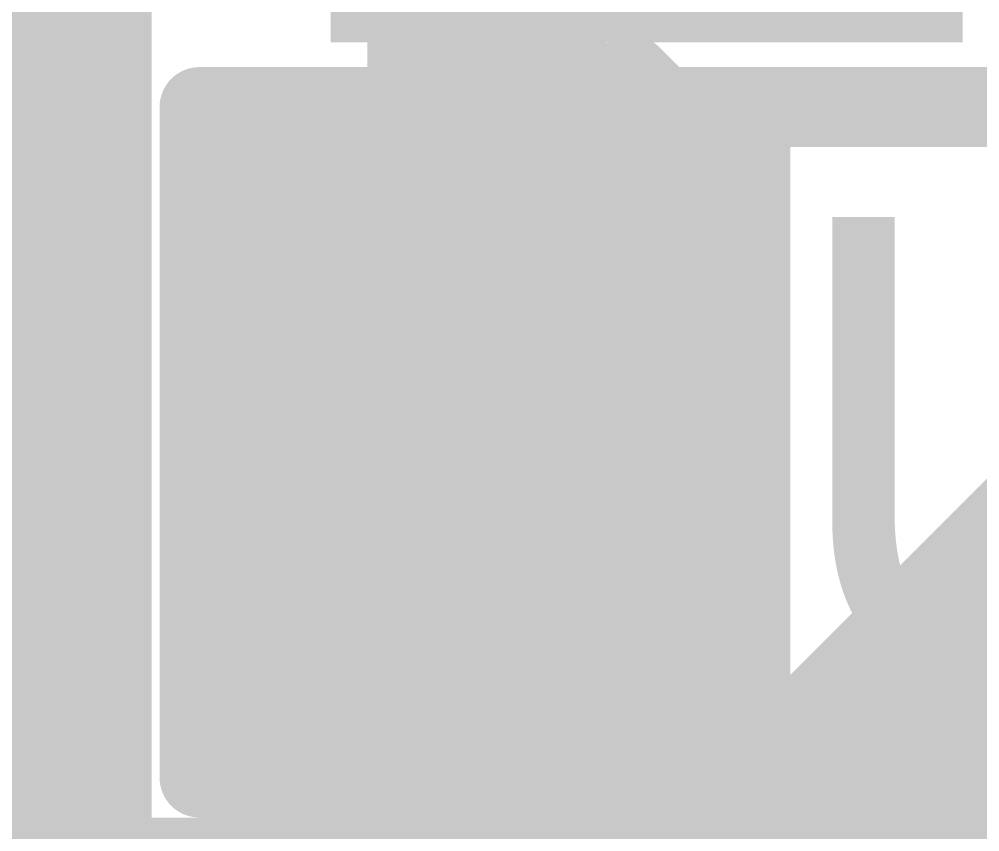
# Model space of a CAD drawing. Header units: inches. Extents: x -2 to 343, y -53 to 63.
# Drawn here: x 31.195 to 32.722, y -18.782 to -17.49 of the extents above; entities that cross this region are included whole.
import ezdxf

# ---------------------------------------------------------------- set-up
doc = ezdxf.new("R2010")
doc.units = ezdxf.units.IN
for name, color, linetype in [('Board Outline', 216, 'Continuous'), ('Bottom Layer', 5, 'Continuous'), ('Bottom Overlay', 54, 'Continuous'), ('Bottom Paste', 16, 'Continuous'), ('Bottom Solder', 6, 'Continuous'), ('Top Layer', 1, 'Continuous'), ('Top Overlay', 2, 'Continuous'), ('Top Solder', 216, 'Continuous')]:
    doc.layers.add(name, color=color, linetype=linetype)
doc.styles.add('Arial', font='', dxfattribs={"height": 0.2})
doc.styles.get('Arial').set_extended_font_data('Arial')

# ---------------------------------------------------------------- blocks, each defined once
blk = doc.blocks.new('C___0603_41')
at = {"layer": 'Top Overlay'}
for points in [[(0.4572, 0.5334, 0.127, 0.127, 0), (1.2446, 0.5334, 0.127, 0.127, 0)], [(1.2446, -0.5334, 0.127, 0.127, 0), (1.2446, 0.5334, 0.127, 0.127, 0)], [(0.4572, -0.5334, 0.127, 0.127, 0), (1.2446, -0.5334, 0.127, 0.127, 0)]]:
    blk.add_lwpolyline(points, format="xyseb", dxfattribs=at)
for points in [[(1.2128, 0.5334, 0.0635, 0.0635, 1), (1.2764, 0.5334, 0.0635, 0.0635, 1)], [(1.2128, 0.5334, 0.0635, 0.0635, 1), (1.2764, 0.5334, 0.0635, 0.0635, 1)], [(1.2128, -0.5334, 0.0635, 0.0635, 1), (1.2764, -0.5334, 0.0635, 0.0635, 1)], [(1.2128, -0.5334, 0.0635, 0.0635, 1), (1.2764, -0.5334, 0.0635, 0.0635, 1)]]:
    blk.add_lwpolyline(points, format="xyseb", close=True, dxfattribs=at)
blk = doc.blocks.new('8_SO_EP__51')
at = {"layer": 'Top Solder'}
blk.add_hatch(color=216, dxfattribs=at).paths.add_polyline_path([(-1.6434, 2.4076), (-1.6434, 1.4024), (-3.3516, 1.4024), (-3.3516, 2.4076)])
at = {"layer": 'Top Overlay'}
for points in [[(-3.5306, 2.0574, 0.127, 0.127, 0), (-3.5306, 1.8034, 0.127, 0.127, 0)], [(-3.5306, 2.0574, 0.127, 0.127, 0), (-3.4036, 1.9304, 0.127, 0.127, 0)], [(-3.4036, 1.9304, 0.127, 0.127, 0), (-3.5306, 1.8034, 0.127, 0.127, 0)]]:
    blk.add_lwpolyline(points, format="xyseb", dxfattribs=at)
for points in [[(-3.5623, 2.0574, 0.0635, 0.0635, 1), (-3.4989, 2.0574, 0.0635, 0.0635, 1)], [(-3.5623, 2.0574, 0.0635, 0.0635, 1), (-3.4989, 2.0574, 0.0635, 0.0635, 1)], [(-3.4354, 1.9304, 0.0635, 0.0635, 1), (-3.3718, 1.9304, 0.0635, 0.0635, 1)], [(-3.4354, 1.9304, 0.0635, 0.0635, 1), (-3.3718, 1.9304, 0.0635, 0.0635, 1)], [(-3.5623, 1.8034, 0.0635, 0.0635, 1), (-3.4989, 1.8034, 0.0635, 0.0635, 1)], [(-3.5623, 1.8034, 0.0635, 0.0635, 1), (-3.4989, 1.8034, 0.0635, 0.0635, 1)]]:
    blk.add_lwpolyline(points, format="xyseb", close=True, dxfattribs=at)
blk = doc.blocks.new('R___0603_B_58')
at = {"layer": 'Bottom Layer'}
blk.add_hatch(color=5, dxfattribs=at).paths.add_polyline_path([(-1.143, -0.4445), (-1.143, 0.4445), (-0.381, 0.4445), (-0.381, -0.4445)])
at = {"layer": 'Bottom Paste'}
blk.add_hatch(color=16, dxfattribs=at).paths.add_polyline_path([(-1.143, -0.4445), (-1.143, 0.4445), (-0.381, 0.4445), (-0.381, -0.4445)])
at = {"layer": 'Bottom Solder'}
blk.add_hatch(color=6, dxfattribs=at).paths.add_polyline_path([(-1.2446, -0.5461), (-1.2446, 0.5461), (-0.2794, 0.5461), (-0.2794, -0.5461)])
at = {"layer": 'Bottom Overlay'}
for points in [[(-1.2192, -0.5334, 0.127, 0.127, 0), (-1.2192, 0.5334, 0.127, 0.127, 0)], [(-1.2192, 0.5334, 0.127, 0.127, 0), (1.2192, 0.5334, 0.127, 0.127, 0)], [(-1.2192, -0.5334, 0.127, 0.127, 0), (1.2192, -0.5334, 0.127, 0.127, 0)]]:
    blk.add_lwpolyline(points, format="xyseb", dxfattribs=at)
for points in [[(-1.25095, 0.5334, 0.0635, 0.0635, 1), (-1.18745, 0.5334, 0.0635, 0.0635, 1)], [(-1.25095, 0.5334, 0.0635, 0.0635, 1), (-1.18745, 0.5334, 0.0635, 0.0635, 1)], [(-1.25095, -0.5334, 0.0635, 0.0635, 1), (-1.18745, -0.5334, 0.0635, 0.0635, 1)], [(-1.25095, -0.5334, 0.0635, 0.0635, 1), (-1.18745, -0.5334, 0.0635, 0.0635, 1)]]:
    blk.add_lwpolyline(points, format="xyseb", close=True, dxfattribs=at)

msp = doc.modelspace()

# ---------------------------------------------------------------- hatches: boundary and pattern name
at = {"layer": 'Bottom Layer'}
for points in [[(39.0652, -19.3876), (34.173, -19.3876), (34.0087, -19.3629), (34.0087, -17.7184), (33.9961, -17.6881), (33.9961, -17.566), (33.8741, -17.566), (33.8437, -17.5535), (32.9504, -17.5535), (32.9293, -17.5394), (32.9293, -16.2706), (31.4053, -16.2706), (31.4053, -17.4644), (31.4053, -18.7598), (32.7854, -18.7598), (32.7854, -19.3629), (32.6212, -19.3876), (28.7966, -19.3876), (28.7734, -19.378), (28.7637, -19.3548), (28.7637, -17.7513), (28.7773, -17.7184), (30.2514, -17.7184), (30.2514, -11.7168), (30.261, -11.6936), (30.2842, -11.684), (39.0652, -11.684)], [(49.7332, -28.3718), (48.133, -28.3718), (45.6225, -30.8823), (45.5933, -30.8745), (45.1904, -30.8214), (44.784, -30.8214), (44.3811, -30.8745), (43.9886, -30.9797), (43.6132, -31.1352), (43.2612, -31.3383), (42.9388, -31.5857), (42.6515, -31.8731), (42.4041, -32.1955), (42.2009, -32.5474), (42.0454, -32.9228), (41.9402, -33.3154), (41.8872, -33.7182), (41.8872, -34.1246), (41.9402, -34.5275), (41.9481, -34.5567), (41.9481, -37.8206), (37.4142, -37.8206), (37.4142, -29.464), (43.3324, -23.5458), (43.3324, -19.3876), (34.0252, -19.3876), (34.0087, -19.3629), (34.0087, -17.7184), (33.9961, -17.6881), (33.9961, -17.566), (33.8741, -17.566), (33.8437, -17.5535), (32.9504, -17.5535), (32.9293, -17.5394), (32.9293, -16.2706), (31.4053, -16.2706), (31.4053, -17.4644), (31.4053, -18.7598), (32.7854, -18.7598), (32.7854, -19.3629), (32.7689, -19.3876), (28.7637, -19.3876), (28.7637, -17.7184), (30.2514, -17.7184), (30.2514, -11.684), (49.7332, -11.684)]]:
    msp.add_hatch(color=5, dxfattribs=at).paths.add_polyline_path(points)
at = {"layer": 'Top Layer'}
msp.add_hatch(color=1, dxfattribs=at).paths.add_polyline_path([(33.8637, -19.0425), (33.0706, -19.8356), (33.0706, -24.8356), (33.0706, -28.8288), (30.0748, -28.8288), (30.0748, -19.8002), (31.154, -19.8002), (33.0617, -17.8924), (33.0617, -15.9201), (33.8637, -15.9201)])

# ---------------------------------------------------------------- linework, layer by layer
at = {"layer": 'Board Outline'}
msp.add_lwpolyline([(49.772, 6.3476, 0.254, 0.254, -0.6504), (32.1175, -53.0547, 0.254, 0.254, 0)], format="xyseb", dxfattribs=at)
at = {"layer": 'Bottom Layer'}
msp.add_lwpolyline([(31.9387, -18.1629, 0.381, 0.381, 0), (31.9387, -16.8675, 0.381, 0.381, 0)], format="xyseb", dxfattribs=at)
msp.add_lwpolyline([(31.8435, -18.1629, 0.1905, 0.1905, 1), (32.034, -18.1629, 0.1905, 0.1905, 1)], format="xyseb", close=True, dxfattribs=at)

# ---------------------------------------------------------------- block references
at = {"rotation": 90}
msp.add_blockref('8_SO_EP__51', (34.0977, -14.1751), dxfattribs=at)
for name, p in [('C___0603_41', (29.9067, -18.1629)), ('R___0603_B_58', (32.7007, -18.1629))]:
    msp.add_blockref(name, p)

# ---------------------------------------------------------------- texts
at = {"layer": 'Top Overlay', "style": 'Arial'}
msp.add_text('U5', height=0.762, dxfattribs=at).set_placement((32.4057, -18.5664))

doc.saveas('drawing.dxf')
